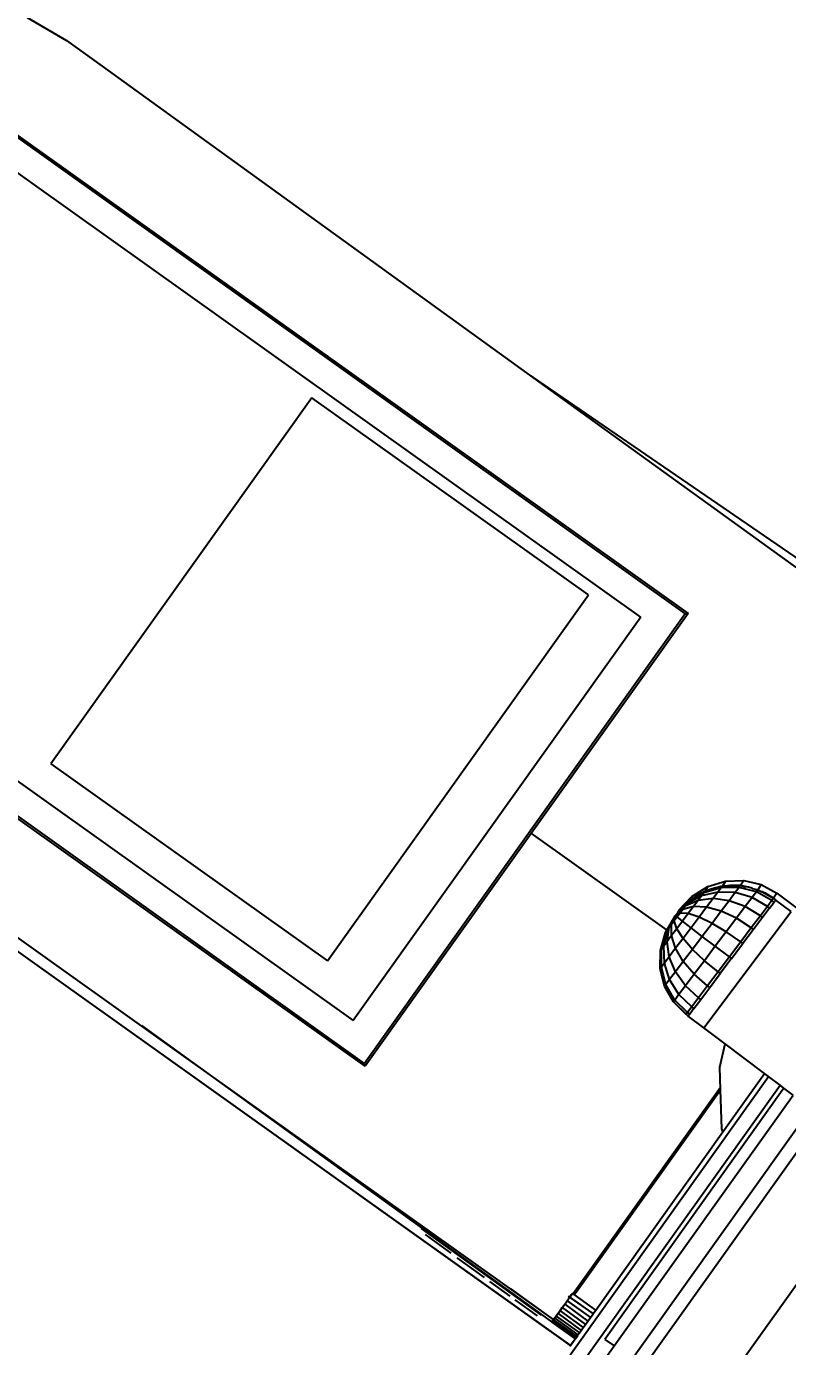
# Model space of a CAD drawing. Header units: metres. Extents: x 141303 to 146299, y 125960 to 127091.
# Drawn here: x 144904.609 to 144905.128, y 126076.511 to 126077.413 of the extents above; entities that cross this region are included whole.
import ezdxf

# ---------------------------------------------------------------- set-up
doc = ezdxf.new("R2010")
doc.units = ezdxf.units.M
doc.header["$MEASUREMENT"] = 0
for name, color, linetype in [('DIMENSION', 50, 'Continuous'), ('Edges', 7, 'Continuous'), ('FURNITURE', 6, 'Continuous')]:
    doc.layers.add(name, color=color, linetype=linetype)
doc.styles.get("Standard").update_dxf_attribs({"font": 'arial.ttf'})
doc.dimstyles.get("Standard").update_dxf_attribs({"dimtxt": 0.18, "dimasz": 0.18, "dimexe": 0.18, "dimexo": 0.0625, "dimgap": 0.09, "dimtad": 0, "dimtih": 1, "dimtoh": 1, "dimdec": 4, "dimzin": 0, "dimdsep": 46, "dimtxsty": 'Standard', "dimcen": 0.09, "dimadec": 0, "dimazin": 0, "dimtfac": 1, "dimtdec": 4, "dimtofl": 0, "dimtmove": 0, "dimatfit": 3, "dimfxl": 1, "dimtolj": 1, "dimtzin": 0, "dimarcsym": 0})

# ---------------------------------------------------------------- blocks, each defined once
blk = doc.blocks.new('ultrasound machine pl')
at = {"layer": 'Edges'}
for p, q in [((144.487, 115.723), (144.487, 154.108)), ((144.564, 115.815), (144.564, 154.015)), ((166.217, 154.015), (166.217, 115.815)), ((166.294, 154.108), (166.294, 115.723)), ((140.236, 152.591), (140.24, 102.814)), ((140.24, 102.814), (140.243, 152.593)), ((140.24, 102.814), (140.24, 152.592)), ((145.681, 152.68), (145.681, 117.151)), ((165.1, 117.151), (165.1, 152.68)), ((170.28, 150.394), (170.447, 148.61)), ((170.447, 148.61), (170.436, 146.886)), ((140.682, 121.64), (140.682, 146.981)), ((170.436, 146.886), (170.303, 126.345)), ((164.618, 132.652), (146.989, 132.652)), ((146.989, 132.652), (146.989, 119.329)), ((164.618, 119.329), (164.618, 132.652)), ((170.303, 126.345), (170.212, 112.258)), ((170.303, 126.345), (170.721, 102.815)), ((140.696, 123.797), (140.682, 121.64)), ((140.682, 121.64), (140.609, 110.242)), ((140.682, 103.947), (140.682, 121.64)), ((146.989, 119.329), (164.618, 119.329)), ((165.1, 117.151), (145.681, 117.151)), ((144.564, 115.815), (144.487, 115.723)), ((166.294, 115.723), (144.487, 115.723)), ((166.217, 115.815), (144.564, 115.815)), ((155.699, 115.743), (155.699, 109.191)), ((166.217, 115.815), (166.294, 115.723)), ((140.477, 109.98), (140.468, 108.73)), ((140.584, 110.242), (140.547, 104.442)), ((140.609, 110.242), (140.571, 104.442)), ((140.609, 110.242), (140.584, 110.242)), ((155.594, 109.181), (156.322, 109.251)), ((155.65, 109.18), (156.345, 109.247)), ((155.722, 109.178), (156.345, 109.247)), ((155.838, 109.175), (156.345, 109.247)), ((155.99, 109.171), (156.345, 109.247)), ((156.167, 109.166), (156.368, 109.249)), ((156.345, 109.247), (156.322, 109.251)), ((156.345, 109.247), (156.348, 109.247)), ((156.348, 109.247), (156.368, 109.249)), ((156.357, 109.161), (156.368, 109.249)), ((156.368, 109.249), (156.371, 109.249)), ((156.371, 109.249), (156.376, 109.248)), ((156.376, 109.248), (156.385, 109.247)), ((156.41, 109.247), (156.385, 109.247)), ((156.882, 109.147), (156.385, 109.247)), ((156.727, 109.151), (156.385, 109.247)), ((156.549, 109.156), (156.385, 109.247)), ((156.42, 109.248), (156.41, 109.247)), ((156.438, 109.246), (156.42, 109.248)), ((156.608, 109.265), (156.438, 109.246)), ((157.076, 109.142), (156.438, 109.246)), ((156.728, 109.229), (156.438, 109.246)), ((157, 109.144), (156.438, 109.246)), ((156.608, 109.265), (157.343, 109.157)), ((154.319, 108.527), (154.911, 108.935)), ((154.395, 108.525), (154.978, 108.933)), ((154.591, 108.52), (155.117, 108.929)), ((154.907, 108.512), (155.34, 108.923)), ((154.911, 108.935), (155.594, 109.181)), ((154.978, 108.933), (154.911, 108.935)), ((154.978, 108.933), (155.65, 109.18)), ((155.117, 108.929), (154.978, 108.933)), ((155.117, 108.929), (155.722, 109.178)), ((155.34, 108.923), (155.117, 108.929)), ((155.321, 108.501), (155.633, 108.916)), ((155.34, 108.923), (155.838, 109.175)), ((155.633, 108.916), (155.34, 108.923)), ((155.65, 109.18), (155.594, 109.181)), ((155.633, 108.916), (155.99, 109.171)), ((155.975, 108.906), (155.633, 108.916)), ((155.722, 109.178), (155.65, 109.18)), ((155.838, 109.175), (155.722, 109.178)), ((155.805, 108.488), (155.975, 108.906)), ((155.99, 109.171), (155.838, 109.175)), ((155.975, 108.906), (156.167, 109.166)), ((156.343, 108.897), (155.975, 108.906)), ((156.167, 109.166), (155.99, 109.171)), ((156.357, 109.161), (156.167, 109.166)), ((156.326, 108.474), (156.343, 108.897)), ((156.343, 108.897), (156.357, 109.161)), ((156.713, 108.887), (156.343, 108.897)), ((156.549, 109.156), (156.357, 109.161)), ((156.727, 109.151), (156.549, 109.156)), ((156.713, 108.887), (156.549, 109.156)), ((157.058, 108.878), (156.713, 108.887)), ((156.848, 108.46), (156.713, 108.887)), ((156.882, 109.147), (156.727, 109.151)), ((157.058, 108.878), (156.727, 109.151)), ((157.082, 109.161), (156.728, 109.229)), ((157, 109.144), (156.882, 109.147)), ((157.355, 108.87), (156.882, 109.147)), ((157.076, 109.142), (157, 109.144)), ((157.585, 108.864), (157, 109.144)), ((157.355, 108.87), (157.058, 108.878)), ((157.336, 108.447), (157.058, 108.878)), ((157.731, 108.86), (157.076, 109.142)), ((157.103, 109.142), (157.076, 109.142)), ((157.136, 109.144), (157.082, 109.161)), ((157.103, 109.142), (157.783, 108.859)), ((157.343, 109.157), (157.136, 109.144)), ((157.425, 109.048), (157.136, 109.144)), ((157.343, 109.157), (158.023, 108.874)), ((157.585, 108.864), (157.355, 108.87)), ((157.757, 108.436), (157.355, 108.87)), ((157.75, 108.891), (157.425, 109.048)), ((157.731, 108.86), (157.585, 108.864)), ((158.081, 108.428), (157.585, 108.864)), ((158.288, 108.422), (157.731, 108.86)), ((157.783, 108.859), (157.731, 108.86)), ((157.798, 108.86), (157.75, 108.891)), ((157.783, 108.859), (158.347, 108.431)), ((157.804, 108.86), (157.798, 108.86)), ((157.8, 108.858), (157.798, 108.86)), ((157.804, 108.86), (157.8, 108.858)), ((157.809, 108.858), (157.804, 108.86)), ((158.023, 108.874), (157.809, 108.858)), ((157.862, 108.817), (157.809, 108.858)), ((158.051, 108.693), (157.862, 108.817)), ((158.023, 108.874), (158.602, 108.436)), ((140.458, 107.101), (140.466, 108.424)), ((153.859, 107.987), (154.319, 108.527)), ((153.942, 107.985), (154.395, 108.525)), ((154.182, 107.979), (154.591, 108.52)), ((154.395, 108.525), (154.319, 108.527)), ((154.591, 108.52), (154.395, 108.525)), ((154.569, 107.968), (154.907, 108.512)), ((154.907, 108.512), (154.591, 108.52)), ((155.321, 108.501), (154.907, 108.512)), ((155.076, 107.955), (155.321, 108.501)), ((155.805, 108.488), (155.321, 108.501)), ((155.669, 107.939), (155.805, 108.488)), ((156.326, 108.474), (155.805, 108.488)), ((156.306, 107.922), (156.326, 108.474)), ((156.848, 108.46), (156.326, 108.474)), ((157.336, 108.447), (156.848, 108.46)), ((156.946, 107.905), (156.848, 108.46)), ((157.757, 108.436), (157.336, 108.447)), ((157.544, 107.89), (157.336, 108.447)), ((158.081, 108.428), (157.757, 108.436)), ((158.059, 107.876), (157.757, 108.436)), ((158.324, 108.457), (158.051, 108.693)), ((158.288, 108.422), (158.081, 108.428)), ((158.456, 107.865), (158.081, 108.428)), ((158.709, 107.859), (158.288, 108.422)), ((158.361, 108.42), (158.288, 108.422)), ((158.347, 108.431), (158.324, 108.457)), ((158.377, 108.42), (158.324, 108.457)), ((158.347, 108.431), (158.361, 108.42)), ((158.377, 108.42), (158.361, 108.42)), ((158.361, 108.42), (158.393, 108.38)), ((158.602, 108.436), (158.377, 108.42)), ((158.496, 108.264), (158.377, 108.42)), ((158.714, 107.966), (158.393, 108.38)), ((158.496, 108.264), (158.393, 108.38)), ((158.564, 108.187), (158.496, 108.264)), ((158.602, 108.436), (159.04, 107.872)), ((153.562, 107.351), (153.859, 107.987)), ((153.649, 107.349), (153.942, 107.985)), ((153.942, 107.985), (153.859, 107.987)), ((153.917, 107.342), (154.182, 107.979)), ((154.182, 107.979), (153.942, 107.985)), ((154.569, 107.968), (154.182, 107.979)), ((154.349, 107.33), (154.569, 107.968)), ((155.076, 107.955), (154.569, 107.968)), ((154.914, 107.315), (155.076, 107.955)), ((155.669, 107.939), (155.076, 107.955)), ((155.575, 107.298), (155.669, 107.939)), ((156.306, 107.922), (155.669, 107.939)), ((156.286, 107.279), (156.306, 107.922)), ((156.946, 107.905), (156.306, 107.922)), ((157.544, 107.89), (156.946, 107.905)), ((157, 107.26), (156.946, 107.905)), ((158.059, 107.876), (157.544, 107.89)), ((157.666, 107.242), (157.544, 107.89)), ((158.456, 107.865), (158.059, 107.876)), ((158.241, 107.227), (158.059, 107.876)), ((158.709, 107.859), (158.456, 107.865)), ((158.684, 107.216), (158.456, 107.865)), ((158.644, 108.07), (158.564, 108.187)), ((158.806, 107.857), (158.644, 108.07)), ((158.714, 107.966), (158.644, 108.07)), ((158.966, 107.208), (158.709, 107.859)), ((158.8, 107.856), (158.709, 107.859)), ((158.714, 107.966), (158.8, 107.856)), ((158.806, 107.857), (158.8, 107.856)), ((158.8, 107.856), (158.874, 107.675)), ((159.04, 107.872), (158.806, 107.857)), ((158.903, 107.617), (158.806, 107.857)), ((159.04, 107.872), (159.307, 107.221)), ((153.448, 106.662), (153.563, 107.333)), ((153.451, 106.662), (153.563, 107.333)), ((153.537, 106.66), (153.649, 107.349)), ((153.649, 107.349), (153.562, 107.351)), ((153.563, 107.333), (153.562, 107.351)), ((153.917, 107.342), (153.649, 107.349)), ((153.815, 106.653), (153.917, 107.342)), ((154.349, 107.33), (153.917, 107.342)), ((154.261, 106.641), (154.349, 107.33)), ((154.914, 107.315), (154.349, 107.33)), ((154.846, 106.625), (154.914, 107.315)), ((155.575, 107.298), (154.914, 107.315)), ((155.531, 106.607), (155.575, 107.298)), ((156.286, 107.279), (155.575, 107.298)), ((156.267, 106.588), (156.286, 107.279)), ((157, 107.26), (156.286, 107.279)), ((157.666, 107.242), (157, 107.26)), ((157.005, 106.568), (157, 107.26)), ((158.241, 107.227), (157.666, 107.242)), ((157.696, 106.55), (157.666, 107.242)), ((158.684, 107.216), (158.241, 107.227)), ((158.29, 106.534), (158.241, 107.227)), ((158.966, 107.208), (158.684, 107.216)), ((158.75, 106.522), (158.684, 107.216)), ((158.876, 107.67), (158.874, 107.675)), ((158.903, 107.617), (158.876, 107.67)), ((158.929, 107.566), (158.903, 107.617)), ((158.96, 107.475), (158.903, 107.617)), ((158.96, 107.475), (158.929, 107.566)), ((158.983, 107.411), (158.96, 107.475)), ((159.041, 106.514), (158.966, 107.208)), ((159.067, 107.205), (158.966, 107.208)), ((158.983, 107.411), (159.067, 107.205)), ((159.307, 107.221), (159.067, 107.205)), ((159.067, 107.205), (159.087, 107.033)), ((159.307, 107.221), (159.386, 106.527)), ((140.45, 105.862), (140.456, 106.841)), ((153.448, 106.644), (153.448, 106.662)), ((153.451, 106.662), (153.448, 106.662)), ((153.537, 106.66), (153.451, 106.662)), ((153.536, 106.551), (153.537, 106.66)), ((153.815, 106.653), (153.537, 106.66)), ((153.813, 106.544), (153.815, 106.653)), ((154.261, 106.641), (153.815, 106.653)), ((159.09, 107.018), (159.087, 107.033)), ((159.12, 106.872), (159.09, 107.018)), ((159.09, 107.018), (159.146, 106.512)), ((159.146, 106.512), (159.12, 106.872)), ((153.425, 105.794), (153.447, 106.554)), ((153.447, 106.554), (153.448, 106.644)), ((153.536, 106.551), (153.447, 106.554)), ((153.813, 106.544), (153.536, 106.551)), ((153.813, 106.544), (154.26, 106.532)), ((154.26, 106.532), (154.261, 106.641)), ((154.26, 106.532), (154.845, 106.517)), ((154.846, 106.625), (154.261, 106.641)), ((154.845, 106.517), (154.846, 106.625)), ((154.845, 106.517), (155.528, 106.498)), ((155.531, 106.607), (154.846, 106.625)), ((155.528, 106.498), (155.531, 106.607)), ((156.264, 106.479), (155.528, 106.498)), ((156.267, 106.588), (155.531, 106.607)), ((156.264, 106.479), (156.267, 106.588)), ((156.264, 106.479), (157.002, 106.459)), ((157.005, 106.568), (156.267, 106.588)), ((157.002, 106.459), (157.005, 106.568)), ((157.692, 106.441), (157.002, 106.459)), ((157.696, 106.55), (157.005, 106.568)), ((157.692, 106.441), (157.696, 106.55)), ((158.286, 106.425), (157.692, 106.441)), ((158.29, 106.534), (157.696, 106.55)), ((158.286, 106.425), (158.29, 106.534)), ((158.745, 106.413), (158.286, 106.425)), ((158.75, 106.522), (158.29, 106.534)), ((158.745, 106.413), (158.75, 106.522)), ((158.745, 106.413), (159.037, 106.406)), ((159.041, 106.514), (158.75, 106.522)), ((159.037, 106.406), (159.041, 106.514)), ((159.141, 106.403), (159.037, 106.406)), ((159.146, 106.512), (159.041, 106.514)), ((159.123, 105.643), (159.141, 106.403)), ((159.146, 106.512), (159.141, 106.403)), ((159.386, 106.527), (159.146, 106.512)), ((159.386, 106.527), (159.355, 105.345)), ((140.441, 104.534), (140.448, 105.619)), ((140.696, 106.042), (140.683, 103.938)), ((153.397, 104.749), (153.425, 105.794)), ((153.425, 105.794), (159.123, 105.643)), ((152.533, 104.391), (153.397, 104.749)), ((153.346, 102.815), (153.397, 104.749)), ((140.571, 104.442), (140.547, 104.442)), ((140.571, 104.442), (140.568, 103.957)), ((151.823, 103.847), (152.533, 104.391)), ((140.568, 103.938), (140.561, 102.815)), ((140.568, 103.957), (140.568, 103.947)), ((140.568, 103.947), (140.568, 103.938)), ((140.568, 103.947), (140.682, 103.947)), ((140.568, 103.947), (140.582, 103.947)), ((140.568, 103.938), (140.582, 103.938)), ((140.582, 103.938), (140.575, 102.815)), ((140.582, 103.947), (140.582, 103.938)), ((140.582, 103.947), (140.619, 103.947)), ((140.582, 103.938), (140.619, 103.938)), ((140.619, 103.938), (140.612, 102.815)), ((140.619, 103.947), (140.619, 103.938)), ((140.619, 103.947), (140.679, 103.946)), ((140.619, 103.938), (140.679, 103.938)), ((140.679, 103.938), (140.671, 102.815)), ((140.679, 103.946), (140.679, 103.938)), ((140.679, 103.946), (140.76, 103.946)), ((140.679, 103.938), (140.682, 103.938)), ((140.682, 103.947), (140.696, 103.947)), ((140.682, 103.938), (140.682, 103.947)), ((140.682, 103.938), (140.76, 103.938)), ((140.76, 103.938), (140.753, 102.815)), ((140.76, 103.946), (140.76, 103.938)), ((140.76, 103.946), (140.861, 103.945)), ((140.76, 103.938), (140.861, 103.938)), ((140.861, 103.938), (140.854, 102.815)), ((140.861, 103.945), (140.861, 103.938)), ((140.861, 103.945), (140.981, 103.944)), ((140.861, 103.938), (140.981, 103.938)), ((140.981, 103.938), (140.974, 102.815)), ((140.981, 103.944), (140.981, 103.938)), ((140.981, 103.944), (141.117, 103.942)), ((140.981, 103.938), (141.117, 103.938)), ((141.117, 103.938), (141.11, 102.815)), ((141.117, 103.942), (141.117, 103.938)), ((141.117, 103.942), (141.268, 103.941)), ((141.117, 103.938), (141.268, 103.938)), ((141.268, 103.938), (141.261, 102.815)), ((141.268, 103.941), (141.268, 103.938)), ((141.268, 103.941), (141.43, 103.938)), ((141.268, 103.938), (141.43, 103.938)), ((141.43, 103.938), (141.423, 102.815)), ((141.43, 103.938), (141.601, 103.938)), ((141.601, 103.938), (141.594, 102.815)), ((141.601, 103.938), (141.732, 103.938)), ((141.788, 103.984), (141.732, 103.984)), ((141.732, 103.984), (141.732, 103.938)), ((141.732, 103.938), (141.778, 103.938)), ((141.778, 103.914), (141.771, 102.815)), ((141.778, 103.938), (141.893, 103.938)), ((141.778, 103.914), (141.778, 103.938)), ((141.778, 103.938), (141.958, 103.913)), ((141.778, 102.815), (141.778, 103.914)), ((141.893, 103.938), (141.958, 103.935)), ((141.951, 102.815), (141.958, 103.863)), ((141.958, 103.913), (141.958, 103.935)), ((141.958, 103.863), (141.958, 103.913)), ((141.958, 103.913), (151.909, 103.913)), ((141.958, 103.871), (142.073, 103.868)), ((141.958, 103.863), (142.073, 103.847)), ((142.073, 103.847), (151.823, 103.847)), ((150.613, 102.918), (151.823, 103.847)), ((139.392, 102.611), (153.341, 102.611)), ((140.24, 102.814), (140.19, 102.815)), ((140.24, 102.814), (140.236, 102.802)), ((140.243, 102.802), (140.24, 102.814)), ((140.24, 102.802), (140.24, 102.814)), ((140.243, 102.814), (140.24, 102.814)), ((140.243, 102.814), (140.561, 102.815)), ((140.56, 102.807), (140.243, 102.814)), ((140.561, 102.815), (140.56, 102.807)), ((140.56, 102.807), (140.561, 102.802)), ((140.574, 102.802), (140.56, 102.807)), ((140.561, 102.815), (140.575, 102.815)), ((140.574, 102.802), (140.575, 102.815)), ((140.612, 102.802), (140.574, 102.802)), ((140.575, 102.815), (140.612, 102.815)), ((140.612, 102.815), (140.671, 102.815)), ((140.612, 102.802), (140.612, 102.815)), ((140.671, 102.802), (140.612, 102.802)), ((140.671, 102.815), (140.671, 102.802)), ((140.671, 102.815), (140.753, 102.815)), ((140.684, 102.802), (140.671, 102.802)), ((140.753, 102.815), (140.752, 102.802)), ((140.753, 102.815), (140.854, 102.815)), ((140.854, 102.815), (140.854, 102.802)), ((140.854, 102.815), (140.974, 102.815)), ((140.974, 102.815), (140.974, 102.802)), ((140.974, 102.815), (141.11, 102.815)), ((141.11, 102.815), (141.11, 102.802)), ((141.11, 102.815), (141.261, 102.815)), ((141.261, 102.815), (141.261, 102.802)), ((141.261, 102.815), (141.423, 102.815)), ((141.423, 102.815), (141.423, 102.802)), ((141.423, 102.815), (141.594, 102.815)), ((141.594, 102.815), (141.594, 102.802)), ((141.594, 102.815), (141.771, 102.815)), ((141.771, 102.815), (141.771, 102.802)), ((141.771, 102.815), (141.778, 102.815)), ((141.778, 102.802), (141.778, 102.815)), ((141.778, 102.815), (141.785, 102.815)), ((141.785, 102.815), (141.951, 102.815)), ((141.951, 102.802), (141.951, 102.815)), ((141.951, 102.815), (150.534, 102.815)), ((150.524, 102.802), (150.534, 102.815)), ((150.534, 102.815), (150.613, 102.918)), ((150.534, 102.815), (153.346, 102.815)), ((153.326, 102.047), (153.341, 102.611)), ((153.341, 102.611), (153.346, 102.815)), ((139.392, 102.047), (153.326, 102.047)), ((153.321, 101.858), (153.326, 102.047)), ((153.321, 101.858), (141.221, 101.858)), ((141.221, 101.858), (141.221, 101.411)), ((153.309, 101.411), (153.321, 101.858)), ((139.392, 101.411), (141.221, 101.411)), ((141.221, 101.411), (141.221, 101.404)), ((141.221, 101.411), (153.309, 101.411)), ((138.876, 100.545), (173.72, 100.545)), ((173.72, 99.986), (138.876, 99.986)), ((176.198, 96.986), (137.854, 96.986))]:
    blk.add_line(p, q, dxfattribs=at)
blk = doc.blocks.new('*D95')
at = {"layer": 'Defpoints', "color": 0, "transparency": 16777216}
for p in [(144918.8479, 126093.72431), (144920.81616, 126092.30564), (144901.88941, 126070.19623)]:
    blk.add_point(p, dxfattribs=at)
at = {"layer": 'DIMENSION', "color": 0, "lineweight": -2, "transparency": 16777216}
for p, q in [((144918.8986, 126093.68777), (144920.96218, 126092.20039)), ((144920.71091, 126092.15962), (144912.46803, 126080.7235)), ((144903.96292, 126068.92358), (144912.2058, 126080.35969)), ((144901.94012, 126070.15968), (144904.0037, 126068.6723))]:
    blk.add_line(p, q, dxfattribs=at)
at = {"layer": 'DIMENSION', "color": 0, "transparency": 16777216}
for points in [[(144920.68657, 126092.17716), (144920.73524, 126092.14208), (144920.81616, 126092.30564)], [(144903.93859, 126068.94112), (144903.98726, 126068.90603), (144903.85767, 126068.77755)]]:
    blk.add_solid(points, dxfattribs=at)
at = {"layer": 'DIMENSION', "color": 0, "transparency": 16777216, "insert": (144912.33692, 126080.5416), "char_height": 0.18, "attachment_point": 5}
blk.add_mtext('\\A1;29.0028', dxfattribs=at)

msp = doc.modelspace()

# ---------------------------------------------------------------- block references
at = {"layer": 'FURNITURE', "xscale": 0.01741392623643738, "yscale": 0.01741392623643738, "zscale": 0.01741392623643738, "rotation": 54.51050912069492}
msp.add_blockref('ultrasound machine pl', (144905.0201, 126073.48402), dxfattribs=at)

# ---------------------------------------------------------------- dimensions: what is measured, and where the dimension line sits
at = {"layer": 'DIMENSION'}
dim = msp.add_aligned_dim(p1=(144901.88941, 126070.19623), p2=(144918.8479, 126093.72431), distance=-2.42625, dimstyle='Standard', dxfattribs=at)
dim.commit()
dim.dimension.update_dxf_attribs({"geometry": '*D95', "text_midpoint": (144912.33692, 126080.5416)})

doc.saveas('drawing.dxf')
